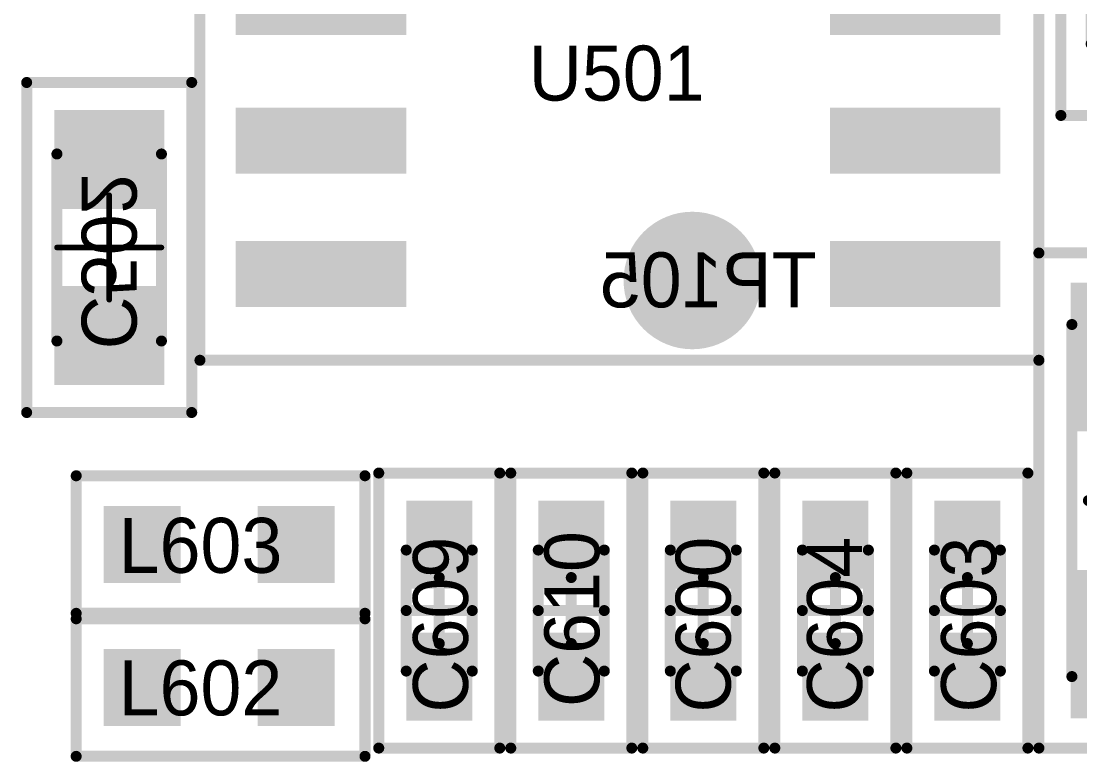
# Model space of a CAD drawing. Header units: millimetres. Extents: x 33.3 to 111.9, y 29.8 to 74.8.
# Drawn here: x 79.87 to 89.49, y 39.02 to 45.76 of the extents above; entities that cross this region are included whole.
import ezdxf

# ---------------------------------------------------------------- set-up
doc = ezdxf.new("R2010")
doc.units = ezdxf.units.MM
for name, color, linetype in [('BottomLayer', 5, 'Continuous'), ('BottomOverlay', 54, 'Continuous'), ('BottomPaste', 16, 'Continuous'), ('Mechanical13', 56, 'Continuous'), ('Mechanical14', 56, 'Continuous'), ('Mechanical15', 56, 'Continuous'), ('Mechanical16', 56, 'Continuous'), ('Mechanical17', 56, 'Continuous'), ('TopLayer', 1, 'Continuous'), ('TopOverlay', 2, 'Continuous'), ('TopPaste', 8, 'Continuous')]:
    doc.layers.add(name, color=color, linetype=linetype)

# ---------------------------------------------------------------- blocks, each defined once
blk = doc.blocks.new('SOIC_8__3_90___W______15')
at = {"layer": 'Mechanical15', "const_width": 0.1}
for points in [[(-3.575, -2.825), (-3.575, 2.4)], [(-3.575, 2.4), (4.05, 2.4)], [(4.05, -2.825), (4.05, 2.4)], [(-3.575, -2.825), (4.05, -2.825)]]:
    blk.add_lwpolyline(points, dxfattribs=at)
at = {"layer": 'Mechanical15', "const_width": 0.05}
for points in [[(-3.6, 2.4, 1), (-3.55, 2.4, 1)], [(-3.6, 2.4, 1), (-3.55, 2.4, 1)], [(4.025, 2.4, 1), (4.075, 2.4, 1)], [(4.025, 2.4, 1), (4.075, 2.4, 1)], [(-3.6, -2.825, 1), (-3.55, -2.825, 1)], [(-3.6, -2.825, 1), (-3.55, -2.825, 1)], [(4.025, -2.825, 1), (4.075, -2.825, 1)], [(4.025, -2.825, 1), (4.075, -2.825, 1)]]:
    blk.add_lwpolyline(points, format="xyb", close=True, dxfattribs=at)
at = {"layer": 'TopLayer'}
for points in [[(-3.25, 1.39), (-1.7, 1.39), (-3.25, 1.99), (-1.7, 1.99)], [(2.15, 1.39), (3.7, 1.39), (2.15, 1.99), (3.7, 1.99)], [(-3.25, 0.13), (-1.7, 0.13), (-3.25, 0.73), (-1.7, 0.73)], [(2.15, 0.13), (3.7, 0.13), (2.15, 0.73), (3.7, 0.73)], [(-3.25, -1.13), (-1.7, -1.13), (-3.25, -0.53), (-1.7, -0.53)], [(2.15, -1.13), (3.7, -1.13), (2.15, -0.53), (3.7, -0.53)], [(-3.25, -2.34), (-1.7, -2.34), (-3.25, -1.74), (-1.7, -1.74)], [(2.15, -2.34), (3.7, -2.34), (2.15, -1.74), (3.7, -1.74)]]:
    blk.add_solid(points, dxfattribs=at)
at = {"layer": 'TopOverlay'}
for points, const_width in [([(-3.1, 1.975, 1), (-3.3, 1.975, 1)], 0.2), ([(-3.35, 1.975, 1), (-3.25, 1.975, 1)], 0.1), ([(-3.15, 1.975, 1), (-3.05, 1.975, 1)], 0.1)]:
    blk.add_lwpolyline(points, format="xyb", close=True, dxfattribs=dict(at, const_width=const_width))
at = {"layer": 'TopPaste'}
for points in [[(-3.25, 1.39), (-1.7, 1.39), (-3.25, 1.99), (-1.7, 1.99)], [(2.15, 1.39), (3.7, 1.39), (2.15, 1.99), (3.7, 1.99)], [(-3.25, 0.13), (-1.7, 0.13), (-3.25, 0.73), (-1.7, 0.73)], [(2.15, 0.13), (3.7, 0.13), (2.15, 0.73), (3.7, 0.73)], [(-3.25, -1.13), (-1.7, -1.13), (-3.25, -0.53), (-1.7, -0.53)], [(2.15, -1.13), (3.7, -1.13), (2.15, -0.53), (3.7, -0.53)], [(-3.25, -2.34), (-1.7, -2.34), (-3.25, -1.74), (-1.7, -1.74)], [(2.15, -2.34), (3.7, -2.34), (2.15, -1.74), (3.7, -1.74)]]:
    blk.add_solid(points, dxfattribs=at)
blk = doc.blocks.new('TP_1_25___TOP_B_37')
at = {"layer": 'BottomLayer', "const_width": 0.625}
blk.add_lwpolyline([(-0.3125, 0, 1), (0.3125, 0, 1)], format="xyb", close=True, dxfattribs=at)
at = {"layer": 'BottomPaste', "const_width": 0.625}
blk.add_lwpolyline([(-0.3125, 0, 1), (0.3125, 0, 1)], format="xyb", close=True, dxfattribs=at)
blk = doc.blocks.new('F_______B____742792641_206')
at = {"layer": 'Mechanical15', "const_width": 0.1}
for points in [[(-1.3, 0.625), (1.325, 0.625)], [(-1.3, -0.625), (-1.3, 0.625)], [(1.325, -0.625), (1.325, 0.625)], [(-1.3, -0.625), (1.325, -0.625)]]:
    blk.add_lwpolyline(points, dxfattribs=at)
at = {"layer": 'Mechanical15', "const_width": 0.05}
for points in [[(-1.325, 0.625, 1), (-1.275, 0.625, 1)], [(-1.325, 0.625, 1), (-1.275, 0.625, 1)], [(1.3, 0.625, 1), (1.35, 0.625, 1)], [(1.3, 0.625, 1), (1.35, 0.625, 1)], [(-1.325, -0.625, 1), (-1.275, -0.625, 1)], [(-1.325, -0.625, 1), (-1.275, -0.625, 1)], [(1.3, -0.625, 1), (1.35, -0.625, 1)], [(1.3, -0.625, 1), (1.35, -0.625, 1)]]:
    blk.add_lwpolyline(points, format="xyb", close=True, dxfattribs=at)
at = {"layer": 'TopLayer'}
for points in [[(-0.35, -0.35), (-0.35, 0.35), (-1.05, -0.35), (-1.05, 0.35)], [(1.05, -0.35), (1.05, 0.35), (0.35, -0.35), (0.35, 0.35)]]:
    blk.add_solid(points, dxfattribs=at)
at = {"layer": 'TopPaste'}
for points in [[(-0.35, -0.35), (-0.35, 0.35), (-1.05, -0.35), (-1.05, 0.35)], [(1.05, -0.35), (1.05, 0.35), (0.35, -0.35), (0.35, 0.35)]]:
    blk.add_solid(points, dxfattribs=at)
blk = doc.blocks.new('F_______B____742792641_207')
at = {"layer": 'Mechanical15', "const_width": 0.1}
for points in [[(-1.3, 0.625), (1.325, 0.625)], [(-1.3, -0.625), (-1.3, 0.625)], [(1.325, -0.625), (1.325, 0.625)], [(-1.3, -0.625), (1.325, -0.625)]]:
    blk.add_lwpolyline(points, dxfattribs=at)
at = {"layer": 'Mechanical15', "const_width": 0.05}
for points in [[(-1.325, 0.625, 1), (-1.275, 0.625, 1)], [(-1.325, 0.625, 1), (-1.275, 0.625, 1)], [(1.3, 0.625, 1), (1.35, 0.625, 1)], [(1.3, 0.625, 1), (1.35, 0.625, 1)], [(-1.325, -0.625, 1), (-1.275, -0.625, 1)], [(-1.325, -0.625, 1), (-1.275, -0.625, 1)], [(1.3, -0.625, 1), (1.35, -0.625, 1)], [(1.3, -0.625, 1), (1.35, -0.625, 1)]]:
    blk.add_lwpolyline(points, format="xyb", close=True, dxfattribs=at)
at = {"layer": 'TopLayer'}
for points in [[(-0.35, -0.35), (-0.35, 0.35), (-1.05, -0.35), (-1.05, 0.35)], [(1.05, -0.35), (1.05, 0.35), (0.35, -0.35), (0.35, 0.35)]]:
    blk.add_solid(points, dxfattribs=at)
at = {"layer": 'TopPaste'}
for points in [[(-0.35, -0.35), (-0.35, 0.35), (-1.05, -0.35), (-1.05, 0.35)], [(1.05, -0.35), (1.05, 0.35), (0.35, -0.35), (0.35, 0.35)]]:
    blk.add_solid(points, dxfattribs=at)
blk = doc.blocks.new('FRITE_BEAD_120_OHM_1206_1LN_209')
at = {"layer": 'Mechanical13', "const_width": 0.1}
for points in [[(1.6, 0.65), (-1.6, 0.65)], [(-1.6, -0.65), (-1.6, 0.65)], [(1.6, -0.65), (1.6, 0.65)], [(1.6, -0.65), (-1.6, -0.65)]]:
    blk.add_lwpolyline(points, dxfattribs=at)
at = {"layer": 'Mechanical13', "const_width": 0.05}
for points in [[(-1.625, 0.65, 1), (-1.575, 0.65, 1)], [(-1.625, 0.65, 1), (-1.575, 0.65, 1)], [(1.575, 0.65, 1), (1.625, 0.65, 1)], [(1.575, 0.65, 1), (1.625, 0.65, 1)], [(-1.625, -0.65, 1), (-1.575, -0.65, 1)], [(-1.625, -0.65, 1), (-1.575, -0.65, 1)], [(1.575, -0.65, 1), (1.625, -0.65, 1)], [(1.575, -0.65, 1), (1.625, -0.65, 1)]]:
    blk.add_lwpolyline(points, format="xyb", close=True, dxfattribs=at)
at = {"layer": 'Mechanical15', "const_width": 0.1}
for points in [[(2.25, 0.95), (-2.25, 0.95)], [(-2.25, -0.95), (-2.25, 0.95)], [(2.25, -0.95), (2.25, 0.95)], [(2.25, -0.95), (-2.25, -0.95)]]:
    blk.add_lwpolyline(points, dxfattribs=at)
at = {"layer": 'Mechanical15', "const_width": 0.05}
for points in [[(-2.275, 0.95, 1), (-2.225, 0.95, 1)], [(-2.275, 0.95, 1), (-2.225, 0.95, 1)], [(2.225, 0.95, 1), (2.275, 0.95, 1)], [(2.225, 0.95, 1), (2.275, 0.95, 1)], [(-2.275, -0.95, 1), (-2.225, -0.95, 1)], [(-2.275, -0.95, 1), (-2.225, -0.95, 1)], [(2.225, -0.95, 1), (2.275, -0.95, 1)], [(2.225, -0.95, 1), (2.275, -0.95, 1)]]:
    blk.add_lwpolyline(points, format="xyb", close=True, dxfattribs=at)
at = {"layer": 'Mechanical17', "const_width": 0.1}
for points in [[(0, -0.5), (0, 0.5)], [(0.5, 0), (-0.5, 0)]]:
    blk.add_lwpolyline(points, dxfattribs=at)
at = {"layer": 'Mechanical17', "const_width": 0.05}
for points in [[(-0.025, 0.5, 1), (0.025, 0.5, 1)], [(-0.525, 0, 1), (-0.475, 0, 1)], [(0.475, 0, 1), (0.525, 0, 1)], [(-0.025, -0.5, 1), (0.025, -0.5, 1)]]:
    blk.add_lwpolyline(points, format="xyb", close=True, dxfattribs=at)
at = {"layer": 'TopLayer'}
for points in [[(-0.63, -0.66), (-0.63, 0.66), (-1.98, -0.66), (-1.98, 0.66)], [(1.98, -0.66), (1.98, 0.66), (0.63, -0.66), (0.63, 0.66)]]:
    blk.add_solid(points, dxfattribs=at)
at = {"layer": 'TopPaste'}
for points in [[(-0.63, -0.66), (-0.63, 0.66), (-1.98, -0.66), (-1.98, 0.66)], [(1.98, -0.66), (1.98, 0.66), (0.63, -0.66), (0.63, 0.66)]]:
    blk.add_solid(points, dxfattribs=at)
blk = doc.blocks.new('CAPC0402_1005__N_274')
at = {"layer": 'Mechanical13', "const_width": 0.1}
for points in [[(0.55, 0.3), (-0.55, 0.3)], [(-0.55, -0.3), (-0.55, 0.3)], [(0.55, -0.3), (0.55, 0.3)], [(0.55, -0.3), (-0.55, -0.3)]]:
    blk.add_lwpolyline(points, dxfattribs=at)
at = {"layer": 'Mechanical13', "const_width": 0.05}
for points in [[(-0.575, 0.3, 1), (-0.525, 0.3, 1)], [(-0.575, 0.3, 1), (-0.525, 0.3, 1)], [(0.525, 0.3, 1), (0.575, 0.3, 1)], [(0.525, 0.3, 1), (0.575, 0.3, 1)], [(-0.575, -0.3, 1), (-0.525, -0.3, 1)], [(-0.575, -0.3, 1), (-0.525, -0.3, 1)], [(0.525, -0.3, 1), (0.575, -0.3, 1)], [(0.525, -0.3, 1), (0.575, -0.3, 1)]]:
    blk.add_lwpolyline(points, format="xyb", close=True, dxfattribs=at)
at = {"layer": 'Mechanical15', "const_width": 0.1}
for points in [[(1.25, 0.55), (-1.25, 0.55)], [(-1.25, -0.55), (-1.25, 0.55)], [(1.25, -0.55), (1.25, 0.55)], [(1.25, -0.55), (-1.25, -0.55)]]:
    blk.add_lwpolyline(points, dxfattribs=at)
at = {"layer": 'Mechanical15', "const_width": 0.05}
for points in [[(-1.275, 0.55, 1), (-1.225, 0.55, 1)], [(-1.275, 0.55, 1), (-1.225, 0.55, 1)], [(1.225, 0.55, 1), (1.275, 0.55, 1)], [(1.225, 0.55, 1), (1.275, 0.55, 1)], [(-1.275, -0.55, 1), (-1.225, -0.55, 1)], [(-1.275, -0.55, 1), (-1.225, -0.55, 1)], [(1.225, -0.55, 1), (1.275, -0.55, 1)], [(1.225, -0.55, 1), (1.275, -0.55, 1)]]:
    blk.add_lwpolyline(points, format="xyb", close=True, dxfattribs=at)
at = {"layer": 'Mechanical17', "const_width": 0.1}
for points in [[(0, -0.3), (0, 0.3)], [(0.3, 0), (-0.3, 0)]]:
    blk.add_lwpolyline(points, dxfattribs=at)
at = {"layer": 'Mechanical17', "const_width": 0.05}
for points in [[(-0.025, 0.3, 1), (0.025, 0.3, 1)], [(-0.325, 0, 1), (-0.275, 0, 1)], [(0.275, 0, 1), (0.325, 0, 1)], [(-0.025, -0.3, 1), (0.025, -0.3, 1)]]:
    blk.add_lwpolyline(points, format="xyb", close=True, dxfattribs=at)
at = {"layer": 'TopLayer'}
for points in [[(-0.2, -0.3), (-0.2, 0.3), (-1, -0.3), (-1, 0.3)], [(1, -0.3), (1, 0.3), (0.2, -0.3), (0.2, 0.3)]]:
    blk.add_solid(points, dxfattribs=at)
at = {"layer": 'TopPaste'}
for points in [[(-0.2, -0.3), (-0.2, 0.3), (-1, -0.3), (-1, 0.3)], [(1, -0.3), (1, 0.3), (0.2, -0.3), (0.2, 0.3)]]:
    blk.add_solid(points, dxfattribs=at)
blk = doc.blocks.new('CAPC0402_1005__N_275')
at = {"layer": 'Mechanical13', "const_width": 0.1}
for points in [[(0.55, 0.3), (-0.55, 0.3)], [(-0.55, -0.3), (-0.55, 0.3)], [(0.55, -0.3), (0.55, 0.3)], [(0.55, -0.3), (-0.55, -0.3)]]:
    blk.add_lwpolyline(points, dxfattribs=at)
at = {"layer": 'Mechanical13', "const_width": 0.05}
for points in [[(-0.575, 0.3, 1), (-0.525, 0.3, 1)], [(-0.575, 0.3, 1), (-0.525, 0.3, 1)], [(0.525, 0.3, 1), (0.575, 0.3, 1)], [(0.525, 0.3, 1), (0.575, 0.3, 1)], [(-0.575, -0.3, 1), (-0.525, -0.3, 1)], [(-0.575, -0.3, 1), (-0.525, -0.3, 1)], [(0.525, -0.3, 1), (0.575, -0.3, 1)], [(0.525, -0.3, 1), (0.575, -0.3, 1)]]:
    blk.add_lwpolyline(points, format="xyb", close=True, dxfattribs=at)
at = {"layer": 'Mechanical15', "const_width": 0.1}
for points in [[(1.25, 0.55), (-1.25, 0.55)], [(-1.25, -0.55), (-1.25, 0.55)], [(1.25, -0.55), (1.25, 0.55)], [(1.25, -0.55), (-1.25, -0.55)]]:
    blk.add_lwpolyline(points, dxfattribs=at)
at = {"layer": 'Mechanical15', "const_width": 0.05}
for points in [[(-1.275, 0.55, 1), (-1.225, 0.55, 1)], [(-1.275, 0.55, 1), (-1.225, 0.55, 1)], [(1.225, 0.55, 1), (1.275, 0.55, 1)], [(1.225, 0.55, 1), (1.275, 0.55, 1)], [(-1.275, -0.55, 1), (-1.225, -0.55, 1)], [(-1.275, -0.55, 1), (-1.225, -0.55, 1)], [(1.225, -0.55, 1), (1.275, -0.55, 1)], [(1.225, -0.55, 1), (1.275, -0.55, 1)]]:
    blk.add_lwpolyline(points, format="xyb", close=True, dxfattribs=at)
at = {"layer": 'Mechanical17', "const_width": 0.1}
for points in [[(0, -0.3), (0, 0.3)], [(0.3, 0), (-0.3, 0)]]:
    blk.add_lwpolyline(points, dxfattribs=at)
at = {"layer": 'Mechanical17', "const_width": 0.05}
for points in [[(-0.025, 0.3, 1), (0.025, 0.3, 1)], [(-0.325, 0, 1), (-0.275, 0, 1)], [(0.275, 0, 1), (0.325, 0, 1)], [(-0.025, -0.3, 1), (0.025, -0.3, 1)]]:
    blk.add_lwpolyline(points, format="xyb", close=True, dxfattribs=at)
at = {"layer": 'TopLayer'}
for points in [[(-0.2, -0.3), (-0.2, 0.3), (-1, -0.3), (-1, 0.3)], [(1, -0.3), (1, 0.3), (0.2, -0.3), (0.2, 0.3)]]:
    blk.add_solid(points, dxfattribs=at)
at = {"layer": 'TopPaste'}
for points in [[(-0.2, -0.3), (-0.2, 0.3), (-1, -0.3), (-1, 0.3)], [(1, -0.3), (1, 0.3), (0.2, -0.3), (0.2, 0.3)]]:
    blk.add_solid(points, dxfattribs=at)
blk = doc.blocks.new('CAPC0402_1005__N_280')
at = {"layer": 'Mechanical13', "const_width": 0.1}
for points in [[(0.55, 0.3), (-0.55, 0.3)], [(-0.55, -0.3), (-0.55, 0.3)], [(0.55, -0.3), (0.55, 0.3)], [(0.55, -0.3), (-0.55, -0.3)]]:
    blk.add_lwpolyline(points, dxfattribs=at)
at = {"layer": 'Mechanical13', "const_width": 0.05}
for points in [[(-0.575, 0.3, 1), (-0.525, 0.3, 1)], [(-0.575, 0.3, 1), (-0.525, 0.3, 1)], [(0.525, 0.3, 1), (0.575, 0.3, 1)], [(0.525, 0.3, 1), (0.575, 0.3, 1)], [(-0.575, -0.3, 1), (-0.525, -0.3, 1)], [(-0.575, -0.3, 1), (-0.525, -0.3, 1)], [(0.525, -0.3, 1), (0.575, -0.3, 1)], [(0.525, -0.3, 1), (0.575, -0.3, 1)]]:
    blk.add_lwpolyline(points, format="xyb", close=True, dxfattribs=at)
at = {"layer": 'Mechanical15', "const_width": 0.1}
for points in [[(1.25, 0.55), (-1.25, 0.55)], [(-1.25, -0.55), (-1.25, 0.55)], [(1.25, -0.55), (1.25, 0.55)], [(1.25, -0.55), (-1.25, -0.55)]]:
    blk.add_lwpolyline(points, dxfattribs=at)
at = {"layer": 'Mechanical15', "const_width": 0.05}
for points in [[(-1.275, 0.55, 1), (-1.225, 0.55, 1)], [(-1.275, 0.55, 1), (-1.225, 0.55, 1)], [(1.225, 0.55, 1), (1.275, 0.55, 1)], [(1.225, 0.55, 1), (1.275, 0.55, 1)], [(-1.275, -0.55, 1), (-1.225, -0.55, 1)], [(-1.275, -0.55, 1), (-1.225, -0.55, 1)], [(1.225, -0.55, 1), (1.275, -0.55, 1)], [(1.225, -0.55, 1), (1.275, -0.55, 1)]]:
    blk.add_lwpolyline(points, format="xyb", close=True, dxfattribs=at)
at = {"layer": 'Mechanical17', "const_width": 0.1}
for points in [[(0, -0.3), (0, 0.3)], [(0.3, 0), (-0.3, 0)]]:
    blk.add_lwpolyline(points, dxfattribs=at)
at = {"layer": 'Mechanical17', "const_width": 0.05}
for points in [[(-0.025, 0.3, 1), (0.025, 0.3, 1)], [(-0.325, 0, 1), (-0.275, 0, 1)], [(0.275, 0, 1), (0.325, 0, 1)], [(-0.025, -0.3, 1), (0.025, -0.3, 1)]]:
    blk.add_lwpolyline(points, format="xyb", close=True, dxfattribs=at)
at = {"layer": 'TopLayer'}
for points in [[(-0.2, -0.3), (-0.2, 0.3), (-1, -0.3), (-1, 0.3)], [(1, -0.3), (1, 0.3), (0.2, -0.3), (0.2, 0.3)]]:
    blk.add_solid(points, dxfattribs=at)
at = {"layer": 'TopPaste'}
for points in [[(-0.2, -0.3), (-0.2, 0.3), (-1, -0.3), (-1, 0.3)], [(1, -0.3), (1, 0.3), (0.2, -0.3), (0.2, 0.3)]]:
    blk.add_solid(points, dxfattribs=at)
blk = doc.blocks.new('CAPC0402_1005__N_281')
at = {"layer": 'Mechanical13', "const_width": 0.1}
for points in [[(0.55, 0.3), (-0.55, 0.3)], [(-0.55, -0.3), (-0.55, 0.3)], [(0.55, -0.3), (0.55, 0.3)], [(0.55, -0.3), (-0.55, -0.3)]]:
    blk.add_lwpolyline(points, dxfattribs=at)
at = {"layer": 'Mechanical13', "const_width": 0.05}
for points in [[(-0.575, 0.3, 1), (-0.525, 0.3, 1)], [(-0.575, 0.3, 1), (-0.525, 0.3, 1)], [(0.525, 0.3, 1), (0.575, 0.3, 1)], [(0.525, 0.3, 1), (0.575, 0.3, 1)], [(-0.575, -0.3, 1), (-0.525, -0.3, 1)], [(-0.575, -0.3, 1), (-0.525, -0.3, 1)], [(0.525, -0.3, 1), (0.575, -0.3, 1)], [(0.525, -0.3, 1), (0.575, -0.3, 1)]]:
    blk.add_lwpolyline(points, format="xyb", close=True, dxfattribs=at)
at = {"layer": 'Mechanical15', "const_width": 0.1}
for points in [[(1.25, 0.55), (-1.25, 0.55)], [(-1.25, -0.55), (-1.25, 0.55)], [(1.25, -0.55), (1.25, 0.55)], [(1.25, -0.55), (-1.25, -0.55)]]:
    blk.add_lwpolyline(points, dxfattribs=at)
at = {"layer": 'Mechanical15', "const_width": 0.05}
for points in [[(-1.275, 0.55, 1), (-1.225, 0.55, 1)], [(-1.275, 0.55, 1), (-1.225, 0.55, 1)], [(1.225, 0.55, 1), (1.275, 0.55, 1)], [(1.225, 0.55, 1), (1.275, 0.55, 1)], [(-1.275, -0.55, 1), (-1.225, -0.55, 1)], [(-1.275, -0.55, 1), (-1.225, -0.55, 1)], [(1.225, -0.55, 1), (1.275, -0.55, 1)], [(1.225, -0.55, 1), (1.275, -0.55, 1)]]:
    blk.add_lwpolyline(points, format="xyb", close=True, dxfattribs=at)
at = {"layer": 'Mechanical17', "const_width": 0.1}
for points in [[(0, -0.3), (0, 0.3)], [(0.3, 0), (-0.3, 0)]]:
    blk.add_lwpolyline(points, dxfattribs=at)
at = {"layer": 'Mechanical17', "const_width": 0.05}
for points in [[(-0.025, 0.3, 1), (0.025, 0.3, 1)], [(-0.325, 0, 1), (-0.275, 0, 1)], [(0.275, 0, 1), (0.325, 0, 1)], [(-0.025, -0.3, 1), (0.025, -0.3, 1)]]:
    blk.add_lwpolyline(points, format="xyb", close=True, dxfattribs=at)
at = {"layer": 'TopLayer'}
for points in [[(-0.2, -0.3), (-0.2, 0.3), (-1, -0.3), (-1, 0.3)], [(1, -0.3), (1, 0.3), (0.2, -0.3), (0.2, 0.3)]]:
    blk.add_solid(points, dxfattribs=at)
at = {"layer": 'TopPaste'}
for points in [[(-0.2, -0.3), (-0.2, 0.3), (-1, -0.3), (-1, 0.3)], [(1, -0.3), (1, 0.3), (0.2, -0.3), (0.2, 0.3)]]:
    blk.add_solid(points, dxfattribs=at)
blk = doc.blocks.new('CAPC0402_1005__N_284')
at = {"layer": 'Mechanical13', "const_width": 0.1}
for points in [[(0.55, 0.3), (-0.55, 0.3)], [(-0.55, -0.3), (-0.55, 0.3)], [(0.55, -0.3), (0.55, 0.3)], [(0.55, -0.3), (-0.55, -0.3)]]:
    blk.add_lwpolyline(points, dxfattribs=at)
at = {"layer": 'Mechanical13', "const_width": 0.05}
for points in [[(-0.575, 0.3, 1), (-0.525, 0.3, 1)], [(-0.575, 0.3, 1), (-0.525, 0.3, 1)], [(0.525, 0.3, 1), (0.575, 0.3, 1)], [(0.525, 0.3, 1), (0.575, 0.3, 1)], [(-0.575, -0.3, 1), (-0.525, -0.3, 1)], [(-0.575, -0.3, 1), (-0.525, -0.3, 1)], [(0.525, -0.3, 1), (0.575, -0.3, 1)], [(0.525, -0.3, 1), (0.575, -0.3, 1)]]:
    blk.add_lwpolyline(points, format="xyb", close=True, dxfattribs=at)
at = {"layer": 'Mechanical15', "const_width": 0.1}
for points in [[(1.25, 0.55), (-1.25, 0.55)], [(-1.25, -0.55), (-1.25, 0.55)], [(1.25, -0.55), (1.25, 0.55)], [(1.25, -0.55), (-1.25, -0.55)]]:
    blk.add_lwpolyline(points, dxfattribs=at)
at = {"layer": 'Mechanical15', "const_width": 0.05}
for points in [[(-1.275, 0.55, 1), (-1.225, 0.55, 1)], [(-1.275, 0.55, 1), (-1.225, 0.55, 1)], [(1.225, 0.55, 1), (1.275, 0.55, 1)], [(1.225, 0.55, 1), (1.275, 0.55, 1)], [(-1.275, -0.55, 1), (-1.225, -0.55, 1)], [(-1.275, -0.55, 1), (-1.225, -0.55, 1)], [(1.225, -0.55, 1), (1.275, -0.55, 1)], [(1.225, -0.55, 1), (1.275, -0.55, 1)]]:
    blk.add_lwpolyline(points, format="xyb", close=True, dxfattribs=at)
at = {"layer": 'Mechanical17', "const_width": 0.1}
for points in [[(0, -0.3), (0, 0.3)], [(0.3, 0), (-0.3, 0)]]:
    blk.add_lwpolyline(points, dxfattribs=at)
at = {"layer": 'Mechanical17', "const_width": 0.05}
for points in [[(-0.025, 0.3, 1), (0.025, 0.3, 1)], [(-0.325, 0, 1), (-0.275, 0, 1)], [(0.275, 0, 1), (0.325, 0, 1)], [(-0.025, -0.3, 1), (0.025, -0.3, 1)]]:
    blk.add_lwpolyline(points, format="xyb", close=True, dxfattribs=at)
at = {"layer": 'TopLayer'}
for points in [[(-0.2, -0.3), (-0.2, 0.3), (-1, -0.3), (-1, 0.3)], [(1, -0.3), (1, 0.3), (0.2, -0.3), (0.2, 0.3)]]:
    blk.add_solid(points, dxfattribs=at)
at = {"layer": 'TopPaste'}
for points in [[(-0.2, -0.3), (-0.2, 0.3), (-1, -0.3), (-1, 0.3)], [(1, -0.3), (1, 0.3), (0.2, -0.3), (0.2, 0.3)]]:
    blk.add_solid(points, dxfattribs=at)
blk = doc.blocks.new('CAPC0603_1608__N_304')
at = {"layer": 'Mechanical13', "const_width": 0.1}
for points in [[(-0.85, 0.475), (0.85, 0.475)], [(-0.85, 0.475), (-0.85, -0.475)], [(0.85, 0.475), (0.85, -0.475)], [(-0.85, -0.475), (0.85, -0.475)]]:
    blk.add_lwpolyline(points, dxfattribs=at)
at = {"layer": 'Mechanical13', "const_width": 0.05}
for points in [[(-0.875, 0.475, 1), (-0.825, 0.475, 1)], [(-0.875, 0.475, 1), (-0.825, 0.475, 1)], [(0.825, 0.475, 1), (0.875, 0.475, 1)], [(0.825, 0.475, 1), (0.875, 0.475, 1)], [(-0.875, -0.475, 1), (-0.825, -0.475, 1)], [(-0.875, -0.475, 1), (-0.825, -0.475, 1)], [(0.825, -0.475, 1), (0.875, -0.475, 1)], [(0.825, -0.475, 1), (0.875, -0.475, 1)]]:
    blk.add_lwpolyline(points, format="xyb", close=True, dxfattribs=at)
at = {"layer": 'Mechanical15', "const_width": 0.1}
for points in [[(-1.5, 0.75), (1.5, 0.75)], [(-1.5, 0.75), (-1.5, -0.75)], [(1.5, 0.75), (1.5, -0.75)], [(-1.5, -0.75), (1.5, -0.75)]]:
    blk.add_lwpolyline(points, dxfattribs=at)
at = {"layer": 'Mechanical15', "const_width": 0.05}
for points in [[(-1.525, 0.75, 1), (-1.475, 0.75, 1)], [(-1.525, 0.75, 1), (-1.475, 0.75, 1)], [(1.475, 0.75, 1), (1.525, 0.75, 1)], [(1.475, 0.75, 1), (1.525, 0.75, 1)], [(-1.525, -0.75, 1), (-1.475, -0.75, 1)], [(-1.525, -0.75, 1), (-1.475, -0.75, 1)], [(1.475, -0.75, 1), (1.525, -0.75, 1)], [(1.475, -0.75, 1), (1.525, -0.75, 1)]]:
    blk.add_lwpolyline(points, format="xyb", close=True, dxfattribs=at)
at = {"layer": 'Mechanical17', "const_width": 0.05}
for points in [[(0, 0.475), (0, -0.475)], [(-0.475, 0), (0.475, 0)]]:
    blk.add_lwpolyline(points, dxfattribs=at)
at = {"layer": 'Mechanical17', "const_width": 0.025}
for points in [[(-0.0125, 0.475, 1), (0.0125, 0.475, 1)], [(-0.4875, 0, 1), (-0.4625, 0, 1)], [(0.4625, 0, 1), (0.4875, 0, 1)], [(-0.0125, -0.475, 1), (0.0125, -0.475, 1)]]:
    blk.add_lwpolyline(points, format="xyb", close=True, dxfattribs=at)
at = {"layer": 'TopLayer'}
for points in [[(-0.35, -0.5), (-0.35, 0.5), (-1.25, -0.5), (-1.25, 0.5)], [(1.25, -0.5), (1.25, 0.5), (0.35, -0.5), (0.35, 0.5)]]:
    blk.add_solid(points, dxfattribs=at)
at = {"layer": 'TopPaste'}
for points in [[(-0.35, -0.5), (-0.35, 0.5), (-1.25, -0.5), (-1.25, 0.5)], [(1.25, -0.5), (1.25, 0.5), (0.35, -0.5), (0.35, 0.5)]]:
    blk.add_solid(points, dxfattribs=at)
blk = doc.blocks.new('CAPC0603_1608__N_B_306')
at = {"layer": 'BottomLayer'}
for points in [[(-1.25, 0.5), (-1.25, -0.5), (-0.35, 0.5), (-0.35, -0.5)], [(0.35, 0.5), (0.35, -0.5), (1.25, 0.5), (1.25, -0.5)]]:
    blk.add_solid(points, dxfattribs=at)
at = {"layer": 'BottomPaste'}
for points in [[(-1.25, 0.5), (-1.25, -0.5), (-0.35, 0.5), (-0.35, -0.5)], [(0.35, 0.5), (0.35, -0.5), (1.25, 0.5), (1.25, -0.5)]]:
    blk.add_solid(points, dxfattribs=at)
at = {"layer": 'Mechanical14', "const_width": 0.1}
for points in [[(-0.85, 0.475), (0.85, 0.475)], [(-0.85, 0.475), (-0.85, -0.475)], [(0.85, 0.475), (0.85, -0.475)], [(-0.85, -0.475), (0.85, -0.475)]]:
    blk.add_lwpolyline(points, dxfattribs=at)
at = {"layer": 'Mechanical14', "const_width": 0.05}
for points in [[(-0.875, 0.475, 1), (-0.825, 0.475, 1)], [(-0.875, 0.475, 1), (-0.825, 0.475, 1)], [(0.825, 0.475, 1), (0.875, 0.475, 1)], [(0.825, 0.475, 1), (0.875, 0.475, 1)], [(-0.875, -0.475, 1), (-0.825, -0.475, 1)], [(-0.875, -0.475, 1), (-0.825, -0.475, 1)], [(0.825, -0.475, 1), (0.875, -0.475, 1)], [(0.825, -0.475, 1), (0.875, -0.475, 1)]]:
    blk.add_lwpolyline(points, format="xyb", close=True, dxfattribs=at)
at = {"layer": 'Mechanical16', "const_width": 0.1}
for points in [[(-1.5, 0.75), (1.5, 0.75)], [(-1.5, 0.75), (-1.5, -0.75)], [(1.5, 0.75), (1.5, -0.75)], [(-1.5, -0.75), (1.5, -0.75)]]:
    blk.add_lwpolyline(points, dxfattribs=at)
at = {"layer": 'Mechanical16', "const_width": 0.05}
for points in [[(-1.525, 0.75, 1), (-1.475, 0.75, 1)], [(-1.525, 0.75, 1), (-1.475, 0.75, 1)], [(1.475, 0.75, 1), (1.525, 0.75, 1)], [(1.475, 0.75, 1), (1.525, 0.75, 1)], [(-1.525, -0.75, 1), (-1.475, -0.75, 1)], [(-1.525, -0.75, 1), (-1.475, -0.75, 1)], [(1.475, -0.75, 1), (1.525, -0.75, 1)], [(1.475, -0.75, 1), (1.525, -0.75, 1)]]:
    blk.add_lwpolyline(points, format="xyb", close=True, dxfattribs=at)
at = {"layer": 'Mechanical17', "const_width": 0.05}
for points in [[(0, 0.475), (0, -0.475)], [(-0.475, 0), (0.475, 0)]]:
    blk.add_lwpolyline(points, dxfattribs=at)
at = {"layer": 'Mechanical17', "const_width": 0.025}
for points in [[(-0.0125, 0.475, 1), (0.0125, 0.475, 1)], [(-0.4875, 0, 1), (-0.4625, 0, 1)], [(0.4625, 0, 1), (0.4875, 0, 1)], [(-0.0125, -0.475, 1), (0.0125, -0.475, 1)]]:
    blk.add_lwpolyline(points, format="xyb", close=True, dxfattribs=at)

msp = doc.modelspace()

# ---------------------------------------------------------------- block references
for name, p, rotation in [('SOIC_8__3_90___W______15', (85.067, 45.499), 360), ('CAPC0603_1608__N_304', (90.067, 46.399), 90), ('CAPC0603_1608__N_B_306', (80.667, 43.699), 90), ('TP_1_25___TOP_B_37', (85.967, 43.399), 90), ('FRITE_BEAD_120_OHM_1206_1LN_209', (90.067, 41.399), 270), ('F_______B____742792641_206', (81.667, 40.999), 360), ('CAPC0402_1005__N_275', (83.667, 40.399), 270), ('CAPC0402_1005__N_274', (84.867, 40.399), 270), ('CAPC0402_1005__N_284', (86.067, 40.399), 270), ('CAPC0402_1005__N_280', (87.267, 40.399), 270), ('CAPC0402_1005__N_281', (88.467, 40.399), 270), ('F_______B____742792641_207', (81.667, 39.699), 360)]:
    msp.add_blockref(name, p, dxfattribs=dict(rotation=rotation))

# ---------------------------------------------------------------- texts
at = {"layer": 'BottomOverlay', "text_generation_flag": 2}
msp.add_text('C502', height=0.5, rotation=270, dxfattribs=at).set_placement((80.4164, 42.7736))
msp.add_text('TP105', height=0.5, dxfattribs=at).set_placement((87.0966, 43.1546))
at = {"layer": 'TopOverlay'}
for s, p in [('U501', (84.4804, 45.0342)), ('L603', (80.753, 40.7416)), ('L602', (80.753, 39.4462))]:
    msp.add_text(s, height=0.5, dxfattribs=at).set_placement(p)
for s, p in [('C610', (85.1218, 39.5224)), ('C609', (83.928, 39.4716)), ('C600', (86.3156, 39.4716)), ('C604', (87.5094, 39.4716)), ('C603', (88.7286, 39.4716))]:
    msp.add_text(s, height=0.5, rotation=90, dxfattribs=at).set_placement(p)

doc.saveas('drawing.dxf')
